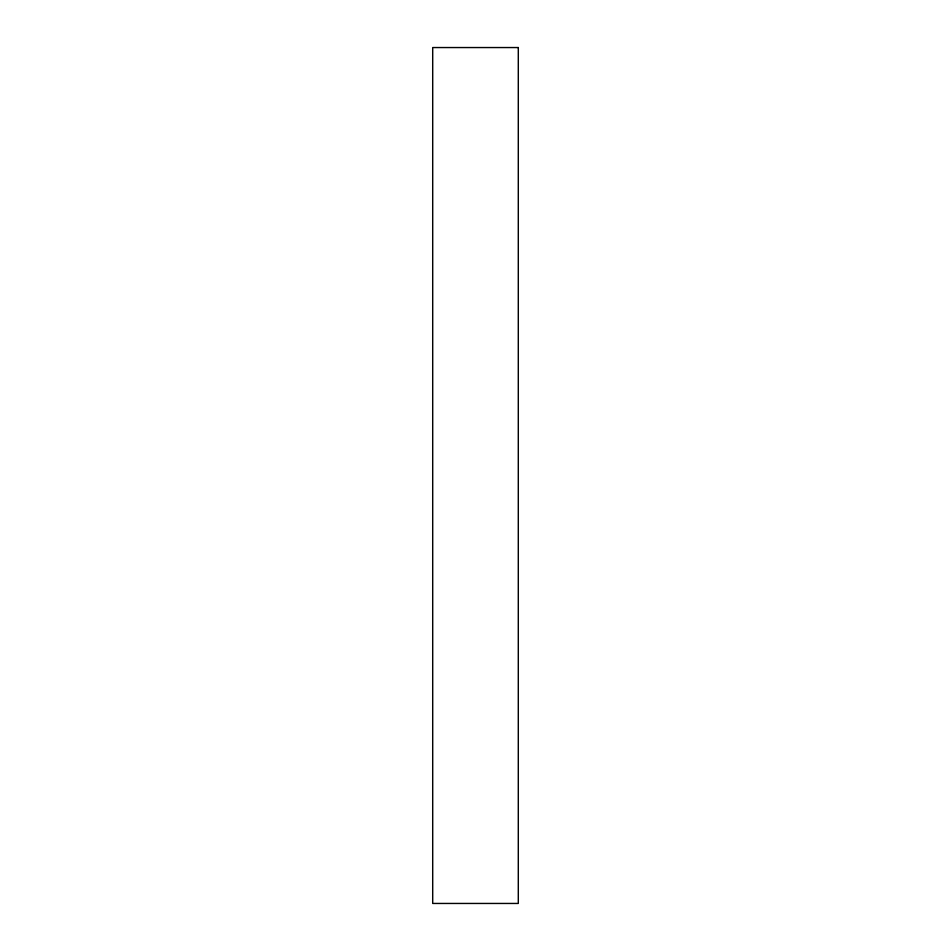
<?xml version="1.0" encoding="UTF-8"?>
<svg xmlns="http://www.w3.org/2000/svg" width="951" height="951" viewBox="0 0 951 951"><rect width="100%" height="100%" fill="white"/><g stroke="black" fill="none" stroke-linecap="round" stroke-linejoin="round"><path stroke-width="1.43" d="M518.295 47.55L432.705 47.55L432.705 903.45L518.295 903.45L518.295 47.55"/></g></svg>
